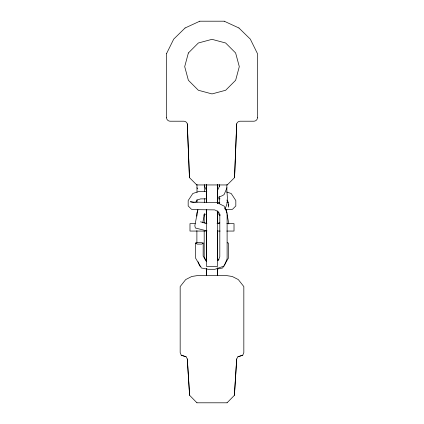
<?xml version="1.0" encoding="UTF-8"?>
<svg xmlns="http://www.w3.org/2000/svg" width="424" height="424" viewBox="0 0 424 424"><rect width="100%" height="100%" fill="white"/><g stroke="black" fill="none" stroke-linecap="round" stroke-linejoin="round"><path stroke-width="0.64" d="M166.505 117.575L166.521 53.684M196.884 243.037L196.89 230.582M196.89 216.161L196.89 212.885L197.87 210.638M204.193 231.186L204.188 256.642L205.561 260.145M204.193 223.353L204.193 214.21M206.541 230.561L206.541 266.521L217.459 266.521L217.459 210.919M206.541 223.591L206.541 209.901M206.541 184.721L206.541 202.646L206.541 184.525M217.459 260.405L217.459 230.714M217.459 223.591L217.459 211.221M217.459 184.721L217.459 203.525L217.459 184.525M219.447 196.747L219.187 203.695M219.447 186.496L219.447 184.557M227.02 184.44C225.886 192.385 229.723 201.856 224.778 208.772M206.334 261.454L203.138 256.011L203.191 243L199.317 242.332L195.575 243.021L195.517 258.004L201.4 268.005L208.147 269.293L214.894 269.304L224.296 265.959L227.116 258.767L227.11 212.885L224.163 206.154L216.659 202.444L192.766 202.131L190.334 201.766L194.393 202.418M196.778 184.949L227.206 184.949L234.552 177.619L236.693 123.85A3.641 3.641 0 0 1 240.191 121.211L253.859 121.211A3.641 3.641 0 0 0 257.495 117.575M234.552 177.619L236.709 123.85M227.057 402.8L234.403 395.316L236.693 358.974L237.896 356.796L242.767 355.195L243.832 352.567L243.832 286.587L238.293 279.564L232.278 276.496L225.637 275.436L198.363 275.436L191.722 276.496L185.707 279.564L180.168 286.587L180.168 352.567L181.233 355.195L186.104 356.796L187.307 358.974L189.613 395.316L196.943 402.8M234.403 395.316L236.709 358.974M228.494 206L228.759 204.257M197.881 209.583L194.839 225.796L195.39 228.017L206.997 230.905M202.736 222.748L204.559 213.532M218.44 260.145L219.812 256.642L219.807 214.21M218.084 189.38L219.457 186.125M227.02 187.71L224.148 194.505L222.552 195.607L217.337 197.648M204.061 215.312L204.591 214.109M166.505 53.684L173.708 39.119L185.071 28M218.302 260.363L218.943 259.276M223.909 265.784L222.6 268.005L217.083 269.06M224.561 264.671L228.483 258.004L228.425 243.021L227.174 242.788M195.681 202.349L197.192 200.027L200.663 198.883L206.568 198.84M203.191 243L201.845 244.102L197.139 244.113L195.575 243.021M203.955 214.963L205.539 214.141M185.049 28L199.789 21.2M242.767 355.195L237.896 356.796M217.316 223.342L219.807 222.738M217.289 213.187L219.07 212.885M226.856 202.232L228.107 202.2M225.997 209.71L232.527 209.281L235.829 205.947L235.823 200.573L232.914 196.095L231.17 193.492L226.543 191.971M217.189 202.365L219.818 202.343M206.822 191.346L199.19 191.399L192.83 193.492L188.177 200.573L188.171 205.947L191.473 209.281L193.651 209.61L214.708 209.891L218.355 211.693L219.939 215.312M196.922 402.8L227.079 402.8M199.773 21.2L224.227 21.2M195.204 223.644L189.984 223.644L189.984 231.059L206.472 231.059M205.635 223.644L206.944 223.644M217.056 223.644L219.669 223.644M226.84 223.644L234.016 223.644L234.016 231.059L226.761 231.059M217.528 231.059L220.162 231.059M217.433 198.84L220.056 198.861M186.104 356.796L181.233 355.195M224.211 21.2L238.951 28M200.462 221.832L206.684 223.342M200.881 266.378L199.704 265.959L198.061 261.767M225.006 209.006L226.119 209.583L226.861 213.336M218.461 214.141L220.045 214.963M238.929 28L250.308 39.119L257.495 53.684L257.479 117.575M166.521 117.575A3.641 3.641 0 0 0 170.162 121.211L183.809 121.211A3.641 3.641 0 0 1 187.291 123.85L189.448 177.619L196.794 184.949M226.808 200.027L228.319 202.349L228.319 207.161M204.543 186.125L205.916 189.38M196.98 187.71L197.457 188.844M227.11 214.586L228.865 223.941M219.563 214.147L219.807 215.376M187.291 358.974L189.597 395.316M187.307 123.85L189.47 177.619M204.554 184.557L204.554 191.637M196.98 184.44L197.001 192.337M206.541 209.599L206.541 261.635M204.554 198.665L204.554 202.497M197.001 199.603L197.001 202.243M206.541 268.615L206.541 275.611L206.541 268.615M217.459 267.979L217.459 275.611L217.459 267.979M188.373 52.984L184.7 66.626L188.373 80.274L198.363 90.264L212.011 93.921L225.653 90.264L235.643 80.274L239.3 66.626L235.627 52.984L225.637 42.994L211.989 39.337L198.347 42.994L188.357 52.984"/></g></svg>
